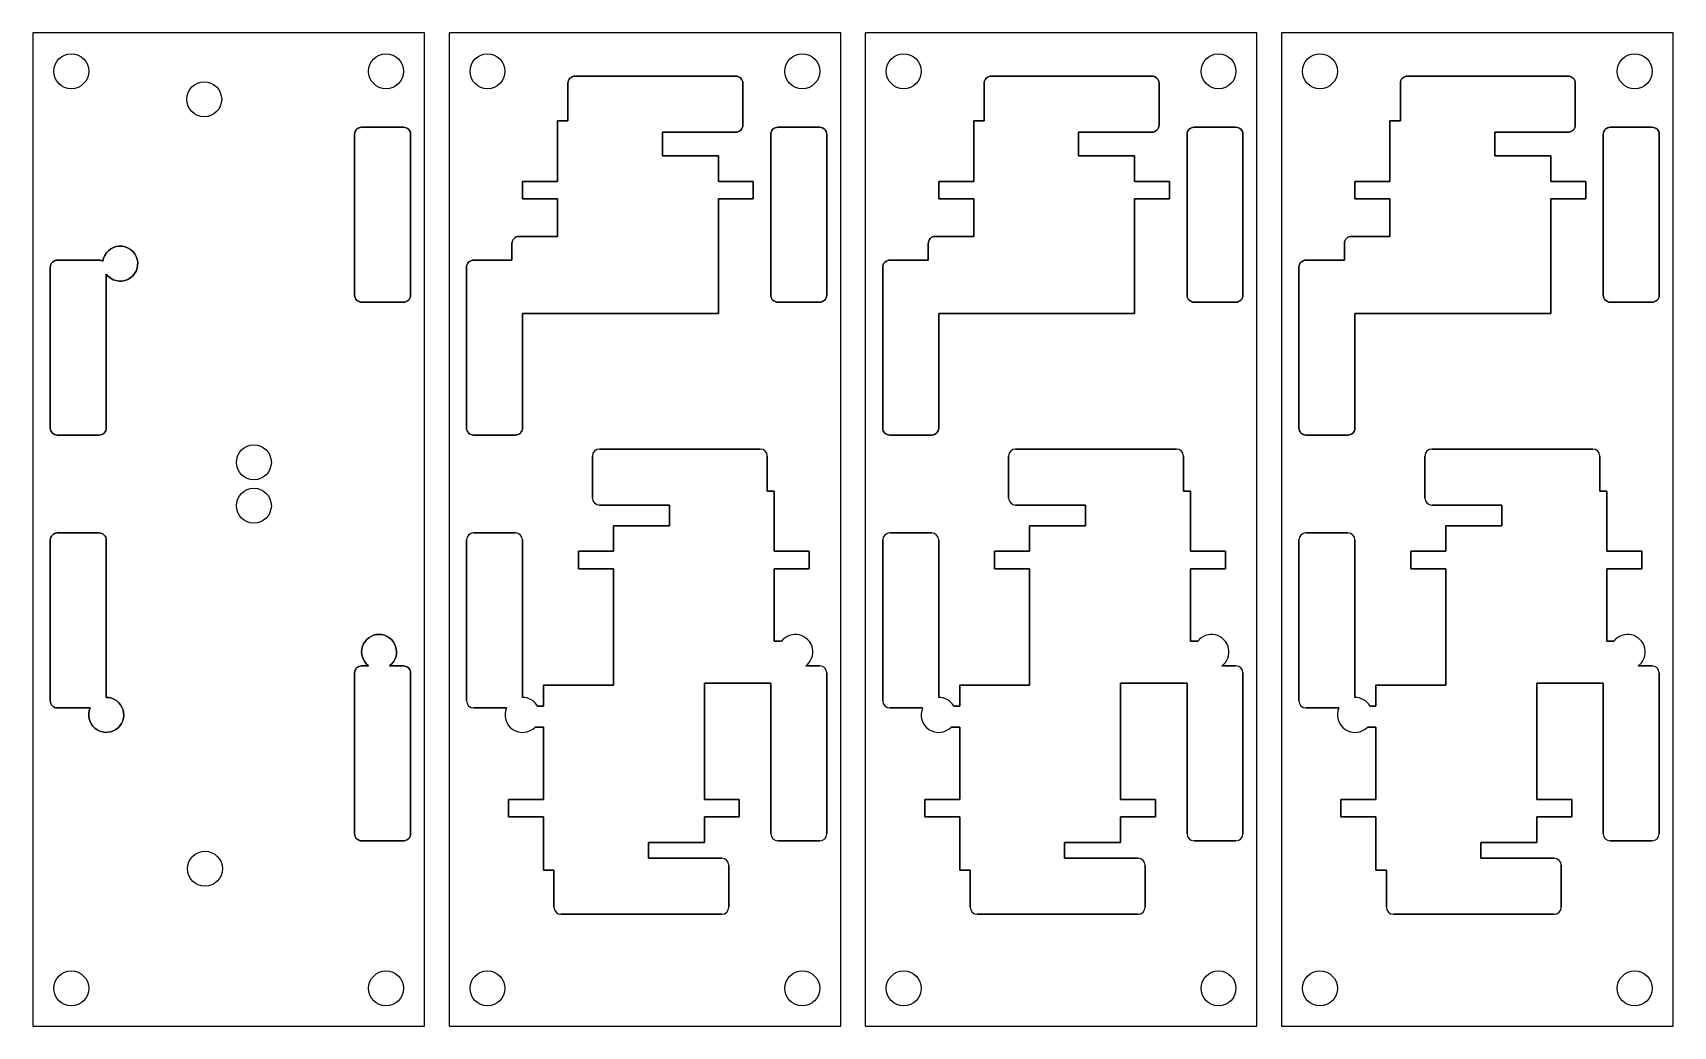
# Model space of a CAD drawing. Extents: x 3 to 416, y 5 to 292.
# Drawn here: x 181.8 to 416.3, y 4.9 to 146.9 of the extents above; entities that cross this region are included whole.
import ezdxf

# ---------------------------------------------------------------- set-up
doc = ezdxf.new("R2010")
doc.units = 0
doc.header["$MEASUREMENT"] = 0
doc.layers.get('0').update_dxf_attribs({"linetype": 'CONTINUOUS'})

msp = doc.modelspace()

# ---------------------------------------------------------------- linework, layer by layer
at = {"color": 12, "linetype": 'CONTINUOUS'}
for p, q in [((285.8, 87.4), (262.8, 87.4)), ((285.8, 87.4), (262.8, 87.4)), ((345.3, 87.4), (322.3, 87.4)), ((345.3, 87.4), (322.3, 87.4)), ((404.8, 87.4), (381.8, 87.4)), ((404.8, 87.4), (381.8, 87.4)), ((261.8, 86.4), (261.8, 80.4)), ((261.8, 86.4), (261.8, 80.4)), ((286.8, 81.4), (286.8, 86.4)), ((286.8, 81.4), (286.8, 86.4)), ((321.3, 86.4), (321.3, 80.4)), ((321.3, 86.4), (321.3, 80.4)), ((346.3, 81.4), (346.3, 86.4)), ((346.3, 81.4), (346.3, 86.4)), ((380.8, 86.4), (380.8, 80.4)), ((380.8, 86.4), (380.8, 80.4)), ((405.8, 81.4), (405.8, 86.4)), ((405.8, 81.4), (405.8, 86.4)), ((287.8, 81.4), (286.8, 81.4)), ((287.8, 81.4), (286.8, 81.4)), ((287.8, 72.7875), (287.8, 81.4)), ((287.8, 72.7875), (287.8, 81.4)), ((347.3, 81.4), (346.3, 81.4)), ((347.3, 81.4), (346.3, 81.4)), ((347.3, 72.7875), (347.3, 81.4)), ((347.3, 72.7875), (347.3, 81.4)), ((406.8, 81.4), (405.8, 81.4)), ((406.8, 81.4), (405.8, 81.4)), ((406.8, 72.7875), (406.8, 81.4)), ((406.8, 72.7875), (406.8, 81.4)), ((262.8, 79.4), (272.8, 79.4)), ((262.8, 79.4), (272.8, 79.4)), ((272.8, 79.4), (272.8, 76.4375)), ((272.8, 79.4), (272.8, 76.4375)), ((322.3, 79.4), (332.3, 79.4)), ((322.3, 79.4), (332.3, 79.4)), ((332.3, 79.4), (332.3, 76.4375)), ((332.3, 79.4), (332.3, 76.4375)), ((381.8, 79.4), (391.8, 79.4)), ((381.8, 79.4), (391.8, 79.4)), ((391.8, 79.4), (391.8, 76.4375)), ((391.8, 79.4), (391.8, 76.4375)), ((250.8, 75.4), (244.8, 75.4)), ((250.8, 75.4), (244.8, 75.4)), ((272.8, 76.4375), (264.8, 76.4375)), ((264.8, 76.4375), (264.8, 72.7875)), ((272.8, 76.4375), (264.8, 76.4375)), ((264.8, 76.4375), (264.8, 72.7875)), ((310.3, 75.4), (304.3, 75.4)), ((310.3, 75.4), (304.3, 75.4)), ((332.3, 76.4375), (324.3, 76.4375)), ((324.3, 76.4375), (324.3, 72.7875)), ((332.3, 76.4375), (324.3, 76.4375)), ((324.3, 76.4375), (324.3, 72.7875)), ((369.8, 75.4), (363.8, 75.4)), ((369.8, 75.4), (363.8, 75.4)), ((391.8, 76.4375), (383.8, 76.4375)), ((383.8, 76.4375), (383.8, 72.7875)), ((391.8, 76.4375), (383.8, 76.4375)), ((383.8, 76.4375), (383.8, 72.7875)), ((243.8, 74.4), (243.8, 51.4)), ((243.8, 74.4), (243.8, 51.4)), ((251.8, 51.9), (251.8, 74.4)), ((251.8, 51.9), (251.8, 74.4)), ((264.8, 72.7875), (259.8, 72.7875)), ((259.8, 72.7875), (259.8, 70.2875)), ((264.8, 72.7875), (259.8, 72.7875)), ((259.8, 72.7875), (259.8, 70.2875)), ((292.8, 72.7875), (287.8, 72.7875)), ((292.8, 72.7875), (287.8, 72.7875)), ((292.8, 70.2875), (292.8, 72.7875)), ((292.8, 70.2875), (292.8, 72.7875)), ((303.3, 74.4), (303.3, 51.4)), ((303.3, 74.4), (303.3, 51.4)), ((311.3, 51.9), (311.3, 74.4)), ((311.3, 51.9), (311.3, 74.4)), ((324.3, 72.7875), (319.3, 72.7875)), ((319.3, 72.7875), (319.3, 70.2875)), ((324.3, 72.7875), (319.3, 72.7875)), ((319.3, 72.7875), (319.3, 70.2875)), ((352.3, 72.7875), (347.3, 72.7875)), ((352.3, 72.7875), (347.3, 72.7875)), ((352.3, 70.2875), (352.3, 72.7875)), ((352.3, 70.2875), (352.3, 72.7875)), ((362.8, 74.4), (362.8, 51.4)), ((362.8, 74.4), (362.8, 51.4)), ((370.8, 51.9), (370.8, 74.4)), ((370.8, 51.9), (370.8, 74.4)), ((383.8, 72.7875), (378.8, 72.7875)), ((378.8, 72.7875), (378.8, 70.2875)), ((383.8, 72.7875), (378.8, 72.7875)), ((378.8, 72.7875), (378.8, 70.2875)), ((411.8, 72.7875), (406.8, 72.7875)), ((411.8, 72.7875), (406.8, 72.7875)), ((411.8, 70.2875), (411.8, 72.7875)), ((411.8, 70.2875), (411.8, 72.7875)), ((259.8, 70.2875), (264.8, 70.2875)), ((259.8, 70.2875), (264.8, 70.2875)), ((264.8, 70.2875), (264.8, 53.6625)), ((264.8, 70.2875), (264.8, 53.6625)), ((287.8, 59.9375), (287.8, 70.2875)), ((287.8, 70.2875), (292.8, 70.2875)), ((287.8, 59.9375), (287.8, 70.2875)), ((287.8, 70.2875), (292.8, 70.2875)), ((319.3, 70.2875), (324.3, 70.2875)), ((319.3, 70.2875), (324.3, 70.2875)), ((324.3, 70.2875), (324.3, 53.6625)), ((324.3, 70.2875), (324.3, 53.6625)), ((347.3, 59.9375), (347.3, 70.2875)), ((347.3, 70.2875), (352.3, 70.2875)), ((347.3, 59.9375), (347.3, 70.2875)), ((347.3, 70.2875), (352.3, 70.2875)), ((378.8, 70.2875), (383.8, 70.2875)), ((378.8, 70.2875), (383.8, 70.2875)), ((383.8, 70.2875), (383.8, 53.6625)), ((383.8, 70.2875), (383.8, 53.6625)), ((406.8, 59.9375), (406.8, 70.2875)), ((406.8, 70.2875), (411.8, 70.2875)), ((406.8, 59.9375), (406.8, 70.2875)), ((406.8, 70.2875), (411.8, 70.2875)), ((288.828682, 59.9375), (287.8, 59.9375)), ((288.828682, 59.9375), (287.8, 59.9375)), ((348.328682, 59.9375), (347.3, 59.9375)), ((348.328682, 59.9375), (347.3, 59.9375)), ((407.828682, 59.9375), (406.8, 59.9375)), ((407.828682, 59.9375), (406.8, 59.9375)), ((294.3, 56.4), (292.3, 56.4)), ((294.3, 56.4), (292.3, 56.4)), ((353.8, 56.4), (351.8, 56.4)), ((353.8, 56.4), (351.8, 56.4)), ((413.3, 56.4), (411.3, 56.4)), ((413.3, 56.4), (411.3, 56.4)), ((277.8, 37.3125), (277.8, 53.9375)), ((277.8, 53.9375), (287.3, 53.9375)), ((277.8, 37.3125), (277.8, 53.9375)), ((277.8, 53.9375), (287.3, 53.9375)), ((287.3, 53.9375), (287.3, 32.4)), ((287.3, 53.9375), (287.3, 32.4)), ((295.3, 32.4), (295.3, 55.4)), ((295.3, 32.4), (295.3, 55.4)), ((337.3, 37.3125), (337.3, 53.9375)), ((337.3, 53.9375), (346.8, 53.9375)), ((337.3, 37.3125), (337.3, 53.9375)), ((337.3, 53.9375), (346.8, 53.9375)), ((346.8, 53.9375), (346.8, 32.4)), ((346.8, 53.9375), (346.8, 32.4)), ((354.8, 32.4), (354.8, 55.4)), ((354.8, 32.4), (354.8, 55.4)), ((396.8, 37.3125), (396.8, 53.9375)), ((396.8, 53.9375), (406.3, 53.9375)), ((396.8, 37.3125), (396.8, 53.9375)), ((396.8, 53.9375), (406.3, 53.9375)), ((406.3, 53.9375), (406.3, 32.4)), ((406.3, 53.9375), (406.3, 32.4)), ((414.3, 32.4), (414.3, 55.4)), ((414.3, 32.4), (414.3, 55.4)), ((264.8, 53.6625), (254.8, 53.6625)), ((254.8, 53.6625), (254.8, 50.6625)), ((264.8, 53.6625), (254.8, 53.6625)), ((254.8, 53.6625), (254.8, 50.6625)), ((324.3, 53.6625), (314.3, 53.6625)), ((314.3, 53.6625), (314.3, 50.6625)), ((324.3, 53.6625), (314.3, 53.6625)), ((314.3, 53.6625), (314.3, 50.6625)), ((383.8, 53.6625), (373.8, 53.6625)), ((373.8, 53.6625), (373.8, 50.6625)), ((383.8, 53.6625), (373.8, 53.6625)), ((373.8, 53.6625), (373.8, 50.6625)), ((244.8, 50.4), (249.508712, 50.4)), ((244.8, 50.4), (249.508712, 50.4)), ((254.8, 50.6625), (253.957798, 50.6625)), ((254.8, 50.6625), (253.957798, 50.6625)), ((304.3, 50.4), (309.008712, 50.4)), ((304.3, 50.4), (309.008712, 50.4)), ((314.3, 50.6625), (313.457798, 50.6625)), ((314.3, 50.6625), (313.457798, 50.6625)), ((363.8, 50.4), (368.508712, 50.4)), ((363.8, 50.4), (368.508712, 50.4)), ((373.8, 50.6625), (372.957798, 50.6625)), ((373.8, 50.6625), (372.957798, 50.6625)), ((253.597524, 47.6625), (254.8, 47.6625)), ((253.597524, 47.6625), (254.8, 47.6625)), ((254.8, 47.6625), (254.8, 37.3125)), ((254.8, 47.6625), (254.8, 37.3125)), ((313.097524, 47.6625), (314.3, 47.6625)), ((313.097524, 47.6625), (314.3, 47.6625)), ((314.3, 47.6625), (314.3, 37.3125)), ((314.3, 47.6625), (314.3, 37.3125)), ((372.597524, 47.6625), (373.8, 47.6625)), ((372.597524, 47.6625), (373.8, 47.6625)), ((373.8, 47.6625), (373.8, 37.3125)), ((373.8, 47.6625), (373.8, 37.3125)), ((254.8, 37.3125), (249.8, 37.3125)), ((249.8, 37.3125), (249.8, 34.8125)), ((254.8, 37.3125), (249.8, 37.3125)), ((249.8, 37.3125), (249.8, 34.8125)), ((282.8, 37.3125), (277.8, 37.3125)), ((282.8, 37.3125), (277.8, 37.3125)), ((282.8, 34.8125), (282.8, 37.3125)), ((282.8, 34.8125), (282.8, 37.3125)), ((314.3, 37.3125), (309.3, 37.3125)), ((309.3, 37.3125), (309.3, 34.8125)), ((314.3, 37.3125), (309.3, 37.3125)), ((309.3, 37.3125), (309.3, 34.8125)), ((342.3, 37.3125), (337.3, 37.3125)), ((342.3, 37.3125), (337.3, 37.3125)), ((342.3, 34.8125), (342.3, 37.3125)), ((342.3, 34.8125), (342.3, 37.3125)), ((373.8, 37.3125), (368.8, 37.3125)), ((368.8, 37.3125), (368.8, 34.8125)), ((373.8, 37.3125), (368.8, 37.3125)), ((368.8, 37.3125), (368.8, 34.8125)), ((401.8, 37.3125), (396.8, 37.3125)), ((401.8, 37.3125), (396.8, 37.3125)), ((401.8, 34.8125), (401.8, 37.3125)), ((401.8, 34.8125), (401.8, 37.3125)), ((249.8, 34.8125), (254.8, 34.8125)), ((249.8, 34.8125), (254.8, 34.8125)), ((254.8, 34.8125), (254.8, 27.2125)), ((254.8, 34.8125), (254.8, 27.2125)), ((277.8, 31.1625), (277.8, 34.8125)), ((277.8, 34.8125), (282.8, 34.8125)), ((277.8, 31.1625), (277.8, 34.8125)), ((277.8, 34.8125), (282.8, 34.8125)), ((309.3, 34.8125), (314.3, 34.8125)), ((309.3, 34.8125), (314.3, 34.8125)), ((314.3, 34.8125), (314.3, 27.2125)), ((314.3, 34.8125), (314.3, 27.2125)), ((337.3, 31.1625), (337.3, 34.8125)), ((337.3, 34.8125), (342.3, 34.8125)), ((337.3, 31.1625), (337.3, 34.8125)), ((337.3, 34.8125), (342.3, 34.8125)), ((368.8, 34.8125), (373.8, 34.8125)), ((368.8, 34.8125), (373.8, 34.8125)), ((373.8, 34.8125), (373.8, 27.2125)), ((373.8, 34.8125), (373.8, 27.2125)), ((396.8, 31.1625), (396.8, 34.8125)), ((396.8, 34.8125), (401.8, 34.8125)), ((396.8, 31.1625), (396.8, 34.8125)), ((396.8, 34.8125), (401.8, 34.8125)), ((269.8, 28.9), (269.8, 31.1625)), ((269.8, 31.1625), (277.8, 31.1625)), ((269.8, 28.9), (269.8, 31.1625)), ((269.8, 31.1625), (277.8, 31.1625)), ((288.3, 31.4), (294.3, 31.4)), ((288.3, 31.4), (294.3, 31.4)), ((329.3, 28.9), (329.3, 31.1625)), ((329.3, 31.1625), (337.3, 31.1625)), ((329.3, 28.9), (329.3, 31.1625)), ((329.3, 31.1625), (337.3, 31.1625)), ((347.8, 31.4), (353.8, 31.4)), ((347.8, 31.4), (353.8, 31.4)), ((388.8, 28.9), (388.8, 31.1625)), ((388.8, 31.1625), (396.8, 31.1625)), ((388.8, 28.9), (388.8, 31.1625)), ((388.8, 31.1625), (396.8, 31.1625)), ((407.3, 31.4), (413.3, 31.4)), ((407.3, 31.4), (413.3, 31.4)), ((280.3, 28.9), (269.8, 28.9)), ((280.3, 28.9), (269.8, 28.9)), ((339.8, 28.9), (329.3, 28.9)), ((339.8, 28.9), (329.3, 28.9)), ((399.3, 28.9), (388.8, 28.9)), ((399.3, 28.9), (388.8, 28.9)), ((254.8, 27.2), (256.3, 27.2125)), ((254.8, 27.2), (256.3, 27.2125)), ((256.3, 27.2125), (256.3, 21.9)), ((256.3, 27.2125), (256.3, 21.9)), ((281.3, 21.9), (281.3, 27.9)), ((281.3, 21.9), (281.3, 27.9)), ((314.3, 27.2), (315.8, 27.2125)), ((314.3, 27.2), (315.8, 27.2125)), ((315.8, 27.2125), (315.8, 21.9)), ((315.8, 27.2125), (315.8, 21.9)), ((340.8, 21.9), (340.8, 27.9)), ((340.8, 21.9), (340.8, 27.9)), ((373.8, 27.2), (375.3, 27.2125)), ((373.8, 27.2), (375.3, 27.2125)), ((375.3, 27.2125), (375.3, 21.9)), ((375.3, 27.2125), (375.3, 21.9)), ((400.3, 21.9), (400.3, 27.9)), ((400.3, 21.9), (400.3, 27.9)), ((257.3, 20.9), (280.3, 20.9)), ((257.3, 20.9), (280.3, 20.9)), ((316.8, 20.9), (339.8, 20.9)), ((316.8, 20.9), (339.8, 20.9)), ((376.3, 20.9), (399.3, 20.9)), ((376.3, 20.9), (399.3, 20.9))]:
    msp.add_line(p, q, dxfattribs=at)
at = {"color": 142, "linetype": 'CONTINUOUS'}
for p, q in [((262.8, 87.4), (285.8, 87.4)), ((322.3, 87.4), (345.3, 87.4)), ((381.8, 87.4), (404.8, 87.4)), ((261.8, 80.4), (261.8, 86.4)), ((286.8, 86.4), (286.8, 81.4)), ((321.3, 80.4), (321.3, 86.4)), ((346.3, 86.4), (346.3, 81.4)), ((380.8, 80.4), (380.8, 86.4)), ((405.8, 86.4), (405.8, 81.4)), ((286.8, 81.4), (287.8, 81.4)), ((287.8, 81.4), (287.8, 72.7875)), ((346.3, 81.4), (347.3, 81.4)), ((347.3, 81.4), (347.3, 72.7875)), ((405.8, 81.4), (406.8, 81.4)), ((406.8, 81.4), (406.8, 72.7875)), ((272.8, 79.4), (262.8, 79.4)), ((272.8, 76.4375), (272.8, 79.4)), ((332.3, 79.4), (322.3, 79.4)), ((332.3, 76.4375), (332.3, 79.4)), ((391.8, 79.4), (381.8, 79.4)), ((391.8, 76.4375), (391.8, 79.4)), ((244.8, 75.4), (250.8, 75.4)), ((264.8, 72.7875), (264.8, 76.4375)), ((264.8, 76.4375), (272.8, 76.4375)), ((304.3, 75.4), (310.3, 75.4)), ((324.3, 72.7875), (324.3, 76.4375)), ((324.3, 76.4375), (332.3, 76.4375)), ((363.8, 75.4), (369.8, 75.4)), ((383.8, 72.7875), (383.8, 76.4375)), ((383.8, 76.4375), (391.8, 76.4375)), ((243.8, 51.4), (243.8, 74.4)), ((251.8, 74.4), (251.8, 51.9)), ((259.8, 70.2875), (259.8, 72.7875)), ((259.8, 72.7875), (264.8, 72.7875)), ((287.8, 72.7875), (292.8, 72.7875)), ((292.8, 72.7875), (292.8, 70.2875)), ((303.3, 51.4), (303.3, 74.4)), ((311.3, 74.4), (311.3, 51.9)), ((319.3, 70.2875), (319.3, 72.7875)), ((319.3, 72.7875), (324.3, 72.7875)), ((347.3, 72.7875), (352.3, 72.7875)), ((352.3, 72.7875), (352.3, 70.2875)), ((362.8, 51.4), (362.8, 74.4)), ((370.8, 74.4), (370.8, 51.9)), ((378.8, 70.2875), (378.8, 72.7875)), ((378.8, 72.7875), (383.8, 72.7875)), ((406.8, 72.7875), (411.8, 72.7875)), ((411.8, 72.7875), (411.8, 70.2875)), ((264.8, 70.2875), (259.8, 70.2875)), ((264.8, 53.6625), (264.8, 70.2875)), ((292.8, 70.2875), (287.8, 70.2875)), ((287.8, 70.2875), (287.8, 59.9375)), ((324.3, 70.2875), (319.3, 70.2875)), ((324.3, 53.6625), (324.3, 70.2875)), ((352.3, 70.2875), (347.3, 70.2875)), ((347.3, 70.2875), (347.3, 59.9375)), ((383.8, 70.2875), (378.8, 70.2875)), ((383.8, 53.6625), (383.8, 70.2875)), ((411.8, 70.2875), (406.8, 70.2875)), ((406.8, 70.2875), (406.8, 59.9375)), ((287.8, 59.9375), (288.828682, 59.9375)), ((347.3, 59.9375), (348.328682, 59.9375)), ((406.8, 59.9375), (407.828682, 59.9375)), ((292.3, 56.4), (294.3, 56.4)), ((351.8, 56.4), (353.8, 56.4)), ((411.3, 56.4), (413.3, 56.4)), ((287.3, 53.9375), (277.8, 53.9375)), ((277.8, 53.9375), (277.8, 37.3125)), ((287.3, 32.4), (287.3, 53.9375)), ((295.3, 55.4), (295.3, 32.4)), ((346.8, 53.9375), (337.3, 53.9375)), ((337.3, 53.9375), (337.3, 37.3125)), ((346.8, 32.4), (346.8, 53.9375)), ((354.8, 55.4), (354.8, 32.4)), ((406.3, 53.9375), (396.8, 53.9375)), ((396.8, 53.9375), (396.8, 37.3125)), ((406.3, 32.4), (406.3, 53.9375)), ((414.3, 55.4), (414.3, 32.4)), ((254.8, 50.6625), (254.8, 53.6625)), ((254.8, 53.6625), (264.8, 53.6625)), ((314.3, 50.6625), (314.3, 53.6625)), ((314.3, 53.6625), (324.3, 53.6625)), ((373.8, 50.6625), (373.8, 53.6625)), ((373.8, 53.6625), (383.8, 53.6625)), ((249.508712, 50.4), (244.8, 50.4)), ((253.957798, 50.6625), (254.8, 50.6625)), ((309.008712, 50.4), (304.3, 50.4)), ((313.457798, 50.6625), (314.3, 50.6625)), ((368.508712, 50.4), (363.8, 50.4)), ((372.957798, 50.6625), (373.8, 50.6625)), ((254.8, 47.6625), (253.597524, 47.6625)), ((254.8, 37.3125), (254.8, 47.6625)), ((314.3, 47.6625), (313.097524, 47.6625)), ((314.3, 37.3125), (314.3, 47.6625)), ((373.8, 47.6625), (372.597524, 47.6625)), ((373.8, 37.3125), (373.8, 47.6625)), ((249.8, 34.8125), (249.8, 37.3125)), ((249.8, 37.3125), (254.8, 37.3125)), ((277.8, 37.3125), (282.8, 37.3125)), ((282.8, 37.3125), (282.8, 34.8125)), ((309.3, 34.8125), (309.3, 37.3125)), ((309.3, 37.3125), (314.3, 37.3125)), ((337.3, 37.3125), (342.3, 37.3125)), ((342.3, 37.3125), (342.3, 34.8125)), ((368.8, 34.8125), (368.8, 37.3125)), ((368.8, 37.3125), (373.8, 37.3125)), ((396.8, 37.3125), (401.8, 37.3125)), ((401.8, 37.3125), (401.8, 34.8125)), ((254.8, 34.8125), (249.8, 34.8125)), ((254.8, 27.2125), (254.8, 34.8125)), ((282.8, 34.8125), (277.8, 34.8125)), ((277.8, 34.8125), (277.8, 31.1625)), ((314.3, 34.8125), (309.3, 34.8125)), ((314.3, 27.2125), (314.3, 34.8125)), ((342.3, 34.8125), (337.3, 34.8125)), ((337.3, 34.8125), (337.3, 31.1625)), ((373.8, 34.8125), (368.8, 34.8125)), ((373.8, 27.2125), (373.8, 34.8125)), ((401.8, 34.8125), (396.8, 34.8125)), ((396.8, 34.8125), (396.8, 31.1625)), ((277.8, 31.1625), (269.8, 31.1625)), ((269.8, 31.1625), (269.8, 28.9)), ((294.3, 31.4), (288.3, 31.4)), ((337.3, 31.1625), (329.3, 31.1625)), ((329.3, 31.1625), (329.3, 28.9)), ((353.8, 31.4), (347.8, 31.4)), ((396.8, 31.1625), (388.8, 31.1625)), ((388.8, 31.1625), (388.8, 28.9)), ((413.3, 31.4), (407.3, 31.4)), ((269.8, 28.9), (280.3, 28.9)), ((329.3, 28.9), (339.8, 28.9)), ((388.8, 28.9), (399.3, 28.9)), ((256.3, 27.2125), (254.8, 27.2)), ((256.3, 21.9), (256.3, 27.2125)), ((281.3, 27.9), (281.3, 21.9)), ((315.8, 27.2125), (314.3, 27.2)), ((315.8, 21.9), (315.8, 27.2125)), ((340.8, 27.9), (340.8, 21.9)), ((375.3, 27.2125), (373.8, 27.2)), ((375.3, 21.9), (375.3, 27.2125)), ((400.3, 27.9), (400.3, 21.9)), ((280.3, 20.9), (257.3, 20.9)), ((339.8, 20.9), (316.8, 20.9)), ((399.3, 20.9), (376.3, 20.9))]:
    msp.add_line(p, q, dxfattribs=at)
for points in [[(181.8, 4.9), (237.8, 4.9), (237.8, 146.9), (181.8, 146.9)], [(241.3, 4.9), (297.3, 4.9), (297.3, 146.9), (241.3, 146.9)], [(300.8, 4.9), (356.8, 4.9), (356.8, 146.9), (300.8, 146.9)], [(360.3, 4.9), (416.3, 4.9), (416.3, 146.9), (360.3, 146.9)]]:
    msp.add_lwpolyline(points, close=True, dxfattribs=at)
at = {"color": 12, "linetype": 'CONTINUOUS'}
for points in [[(258.3, 134.3), (256.8, 134.3), (256.8, 125.65), (251.8, 125.65), (251.8, 123.15), (256.8, 123.15), (256.8, 117.8), (251.3, 117.8, 0.414214), (250.3, 116.8), (250.3, 114.4), (244.8, 114.4, 0.414214), (243.8, 113.4), (243.8, 90.4, 0.414214), (244.8, 89.4), (250.8, 89.4, 0.414214), (251.8, 90.4), (251.8, 106.8), (279.8, 106.8), (279.8, 123.15), (284.8, 123.15), (284.8, 125.65), (279.8, 125.65), (279.8, 129.3), (271.8, 129.3), (271.8, 132.7), (282.3, 132.7, 0.414214), (283.3, 133.7), (283.3, 139.7, 0.414214), (282.3, 140.7), (259.3, 140.7, 0.414214), (258.3, 139.7)], [(258.3, 134.3), (256.8, 134.3), (256.8, 125.65), (251.8, 125.65), (251.8, 123.15), (256.8, 123.15), (256.8, 117.8), (251.3, 117.8, 0.414214), (250.3, 116.8), (250.3, 114.4), (244.8, 114.4, 0.414214), (243.8, 113.4), (243.8, 90.4, 0.414214), (244.8, 89.4), (250.8, 89.4, 0.414214), (251.8, 90.4), (251.8, 106.8), (279.8, 106.8), (279.8, 123.15), (284.8, 123.15), (284.8, 125.65), (279.8, 125.65), (279.8, 129.3), (271.8, 129.3), (271.8, 132.7), (282.3, 132.7, 0.414214), (283.3, 133.7), (283.3, 139.7, 0.414214), (282.3, 140.7), (259.3, 140.7, 0.414214), (258.3, 139.7)], [(317.8, 134.3), (316.3, 134.3), (316.3, 125.65), (311.3, 125.65), (311.3, 123.15), (316.3, 123.15), (316.3, 117.8), (310.8, 117.8, 0.414214), (309.8, 116.8), (309.8, 114.4), (304.3, 114.4, 0.414214), (303.3, 113.4), (303.3, 90.4, 0.414214), (304.3, 89.4), (310.3, 89.4, 0.414214), (311.3, 90.4), (311.3, 106.8), (339.3, 106.8), (339.3, 123.15), (344.3, 123.15), (344.3, 125.65), (339.3, 125.65), (339.3, 129.3), (331.3, 129.3), (331.3, 132.7), (341.8, 132.7, 0.414214), (342.8, 133.7), (342.8, 139.7, 0.414214), (341.8, 140.7), (318.8, 140.7, 0.414214), (317.8, 139.7)], [(317.8, 134.3), (316.3, 134.3), (316.3, 125.65), (311.3, 125.65), (311.3, 123.15), (316.3, 123.15), (316.3, 117.8), (310.8, 117.8, 0.414214), (309.8, 116.8), (309.8, 114.4), (304.3, 114.4, 0.414214), (303.3, 113.4), (303.3, 90.4, 0.414214), (304.3, 89.4), (310.3, 89.4, 0.414214), (311.3, 90.4), (311.3, 106.8), (339.3, 106.8), (339.3, 123.15), (344.3, 123.15), (344.3, 125.65), (339.3, 125.65), (339.3, 129.3), (331.3, 129.3), (331.3, 132.7), (341.8, 132.7, 0.414214), (342.8, 133.7), (342.8, 139.7, 0.414214), (341.8, 140.7), (318.8, 140.7, 0.414214), (317.8, 139.7)], [(377.3, 134.3), (375.8, 134.3), (375.8, 125.65), (370.8, 125.65), (370.8, 123.15), (375.8, 123.15), (375.8, 117.8), (370.3, 117.8, 0.414214), (369.3, 116.8), (369.3, 114.4), (363.8, 114.4, 0.414214), (362.8, 113.4), (362.8, 90.4, 0.414214), (363.8, 89.4), (369.8, 89.4, 0.414214), (370.8, 90.4), (370.8, 106.8), (398.8, 106.8), (398.8, 123.15), (403.8, 123.15), (403.8, 125.65), (398.8, 125.65), (398.8, 129.3), (390.8, 129.3), (390.8, 132.7), (401.3, 132.7, 0.414214), (402.3, 133.7), (402.3, 139.7, 0.414214), (401.3, 140.7), (378.3, 140.7, 0.414214), (377.3, 139.7)], [(377.3, 134.3), (375.8, 134.3), (375.8, 125.65), (370.8, 125.65), (370.8, 123.15), (375.8, 123.15), (375.8, 117.8), (370.3, 117.8, 0.414214), (369.3, 116.8), (369.3, 114.4), (363.8, 114.4, 0.414214), (362.8, 113.4), (362.8, 90.4, 0.414214), (363.8, 89.4), (369.8, 89.4, 0.414214), (370.8, 90.4), (370.8, 106.8), (398.8, 106.8), (398.8, 123.15), (403.8, 123.15), (403.8, 125.65), (398.8, 125.65), (398.8, 129.3), (390.8, 129.3), (390.8, 132.7), (401.3, 132.7, 0.414214), (402.3, 133.7), (402.3, 139.7, 0.414214), (401.3, 140.7), (378.3, 140.7, 0.414214), (377.3, 139.7)], [(235.8, 109.4), (235.8, 132.4, 0.414214), (234.8, 133.4), (228.8, 133.4, 0.414214), (227.8, 132.4), (227.8, 109.4, 0.414214), (228.8, 108.4), (234.8, 108.4, 0.414214)], [(288.3, 108.4), (294.3, 108.4, 0.414214), (295.3, 109.4), (295.3, 132.4, 0.414214), (294.3, 133.4), (288.3, 133.4, 0.414214), (287.3, 132.4), (287.3, 109.4, 0.414214)], [(288.3, 108.4), (294.3, 108.4, 0.414214), (295.3, 109.4), (295.3, 132.4, 0.414214), (294.3, 133.4), (288.3, 133.4, 0.414214), (287.3, 132.4), (287.3, 109.4, 0.414214)], [(347.8, 108.4), (353.8, 108.4, 0.414214), (354.8, 109.4), (354.8, 132.4, 0.414214), (353.8, 133.4), (347.8, 133.4, 0.414214), (346.8, 132.4), (346.8, 109.4, 0.414214)], [(347.8, 108.4), (353.8, 108.4, 0.414214), (354.8, 109.4), (354.8, 132.4, 0.414214), (353.8, 133.4), (347.8, 133.4, 0.414214), (346.8, 132.4), (346.8, 109.4, 0.414214)], [(407.3, 108.4), (413.3, 108.4, 0.414214), (414.3, 109.4), (414.3, 132.4, 0.414214), (413.3, 133.4), (407.3, 133.4, 0.414214), (406.3, 132.4), (406.3, 109.4, 0.414214)], [(407.3, 108.4), (413.3, 108.4, 0.414214), (414.3, 109.4), (414.3, 132.4, 0.414214), (413.3, 133.4), (407.3, 133.4, 0.414214), (406.3, 132.4), (406.3, 109.4, 0.414214)], [(192.3, 112.4, 5.033517), (191.824795, 114.251228, 0.139004), (191.3, 114.4), (185.3, 114.4, 0.414214), (184.3, 113.4), (184.3, 90.4, 0.414214), (185.3, 89.4), (191.3, 89.4, 0.414214), (192.3, 90.4)], [(190.008712, 50.4, 3.353267), (192.3, 51.9), (192.3, 74.4, 0.414214), (191.3, 75.4), (185.3, 75.4, 0.414214), (184.3, 74.4), (184.3, 51.4, 0.414214), (185.3, 50.4)], [(235.8, 32.4), (235.8, 55.4, 0.414214), (234.8, 56.4), (232.8, 56.4, 3), (229.8, 56.4), (228.8, 56.4, 0.414214), (227.8, 55.4), (227.8, 32.4, 0.414214), (228.8, 31.4), (234.8, 31.4, 0.414214)]]:
    msp.add_lwpolyline(points, format="xyb", close=True, dxfattribs=at)
at = {"color": 142, "linetype": 'CONTINUOUS'}
for points in [[(258.3, 134.3), (258.3, 139.7, -0.414214), (259.3, 140.7), (282.3, 140.7, -0.414214), (283.3, 139.7), (283.3, 133.7, -0.414214), (282.3, 132.7), (271.8, 132.7), (271.8, 129.3), (279.8, 129.3), (279.8, 125.65), (284.8, 125.65), (284.8, 123.15), (279.8, 123.15), (279.8, 106.8), (251.8, 106.8), (251.8, 90.4, -0.414214), (250.8, 89.4), (244.8, 89.4, -0.414214), (243.8, 90.4), (243.8, 113.4, -0.414214), (244.8, 114.4), (250.3, 114.4), (250.3, 116.8, -0.414214), (251.3, 117.8), (256.8, 117.8), (256.8, 123.15), (251.8, 123.15), (251.8, 125.65), (256.8, 125.65), (256.8, 134.3)], [(317.8, 134.3), (317.8, 139.7, -0.414214), (318.8, 140.7), (341.8, 140.7, -0.414214), (342.8, 139.7), (342.8, 133.7, -0.414214), (341.8, 132.7), (331.3, 132.7), (331.3, 129.3), (339.3, 129.3), (339.3, 125.65), (344.3, 125.65), (344.3, 123.15), (339.3, 123.15), (339.3, 106.8), (311.3, 106.8), (311.3, 90.4, -0.414214), (310.3, 89.4), (304.3, 89.4, -0.414214), (303.3, 90.4), (303.3, 113.4, -0.414214), (304.3, 114.4), (309.8, 114.4), (309.8, 116.8, -0.414214), (310.8, 117.8), (316.3, 117.8), (316.3, 123.15), (311.3, 123.15), (311.3, 125.65), (316.3, 125.65), (316.3, 134.3)], [(377.3, 134.3), (377.3, 139.7, -0.414214), (378.3, 140.7), (401.3, 140.7, -0.414214), (402.3, 139.7), (402.3, 133.7, -0.414214), (401.3, 132.7), (390.8, 132.7), (390.8, 129.3), (398.8, 129.3), (398.8, 125.65), (403.8, 125.65), (403.8, 123.15), (398.8, 123.15), (398.8, 106.8), (370.8, 106.8), (370.8, 90.4, -0.414214), (369.8, 89.4), (363.8, 89.4, -0.414214), (362.8, 90.4), (362.8, 113.4, -0.414214), (363.8, 114.4), (369.3, 114.4), (369.3, 116.8, -0.414214), (370.3, 117.8), (375.8, 117.8), (375.8, 123.15), (370.8, 123.15), (370.8, 125.65), (375.8, 125.65), (375.8, 134.3)], [(235.8, 109.4, -0.414214), (234.8, 108.4), (228.8, 108.4, -0.414214), (227.8, 109.4), (227.8, 132.4, -0.414214), (228.8, 133.4), (234.8, 133.4, -0.414214), (235.8, 132.4)], [(288.3, 108.4, -0.414214), (287.3, 109.4), (287.3, 132.4, -0.414214), (288.3, 133.4), (294.3, 133.4, -0.414214), (295.3, 132.4), (295.3, 109.4, -0.414214), (294.3, 108.4)], [(347.8, 108.4, -0.414214), (346.8, 109.4), (346.8, 132.4, -0.414214), (347.8, 133.4), (353.8, 133.4, -0.414214), (354.8, 132.4), (354.8, 109.4, -0.414214), (353.8, 108.4)], [(407.3, 108.4, -0.414214), (406.3, 109.4), (406.3, 132.4, -0.414214), (407.3, 133.4), (413.3, 133.4, -0.414214), (414.3, 132.4), (414.3, 109.4, -0.414214), (413.3, 108.4)], [(192.3, 112.4), (192.3, 90.4, -0.414214), (191.3, 89.4), (185.3, 89.4, -0.414214), (184.3, 90.4), (184.3, 113.4, -0.414214), (185.3, 114.4), (191.3, 114.4, -0.139004), (191.824795, 114.251228, -5.033517)], [(190.008712, 50.4), (185.3, 50.4, -0.414214), (184.3, 51.4), (184.3, 74.4, -0.414214), (185.3, 75.4), (191.3, 75.4, -0.414214), (192.3, 74.4), (192.3, 51.9, -3.353267)], [(235.8, 32.4, -0.414214), (234.8, 31.4), (228.8, 31.4, -0.414214), (227.8, 32.4), (227.8, 55.4, -0.414214), (228.8, 56.4), (229.8, 56.4, -3), (232.8, 56.4), (234.8, 56.4, -0.414214), (235.8, 55.4)]]:
    msp.add_lwpolyline(points, format="xyb", close=True, dxfattribs=at)
for centre in [(187.3, 141.4), (232.3, 141.4), (246.8, 141.4), (291.8, 141.4), (306.3, 141.4), (351.3, 141.4), (365.8, 141.4), (410.8, 141.4), (206.3, 137.4), (213.4, 85.5), (213.4, 79.3), (206.4, 27.4), (187.3, 10.3), (232.3, 10.3), (246.8, 10.3), (291.8, 10.3), (306.3, 10.3), (351.3, 10.3), (365.8, 10.3), (410.8, 10.3)]:
    msp.add_circle(centre, 2.5, dxfattribs=at)
at = {"color": 12, "linetype": 'CONTINUOUS'}
for centre in [(187.3, 141.4), (232.3, 141.4), (246.8, 141.4), (246.8, 141.4), (291.8, 141.4), (291.8, 141.4), (306.3, 141.4), (306.3, 141.4), (351.3, 141.4), (351.3, 141.4), (365.8, 141.4), (365.8, 141.4), (410.8, 141.4), (410.8, 141.4), (206.3, 137.4), (213.4, 85.5), (213.4, 79.3), (206.4, 27.4), (187.3, 10.3), (232.3, 10.3), (246.8, 10.3), (246.8, 10.3), (291.8, 10.3), (291.8, 10.3), (306.3, 10.3), (306.3, 10.3), (351.3, 10.3), (351.3, 10.3), (365.8, 10.3), (365.8, 10.3), (410.8, 10.3), (410.8, 10.3)]:
    msp.add_circle(centre, 2.5, dxfattribs=at)
for centre, radius, start, end in [((262.8, 86.4), 1, 90, 180), ((262.8, 86.4), 1, 90, 180), ((285.8, 86.4), 1, 0, 90), ((285.8, 86.4), 1, 0, 90), ((322.3, 86.4), 1, 90, 180), ((322.3, 86.4), 1, 90, 180), ((345.3, 86.4), 1, 0, 90), ((345.3, 86.4), 1, 0, 90), ((381.8, 86.4), 1, 90, 180), ((381.8, 86.4), 1, 90, 180), ((404.8, 86.4), 1, 0, 90), ((404.8, 86.4), 1, 0, 90), ((262.8, 80.4), 1, 180, 270), ((262.8, 80.4), 1, 180, 270), ((322.3, 80.4), 1, 180, 270), ((322.3, 80.4), 1, 180, 270), ((381.8, 80.4), 1, 180, 270), ((381.8, 80.4), 1, 180, 270), ((244.8, 74.4), 1, 90, 180), ((244.8, 74.4), 1, 90, 180), ((250.8, 74.4), 1, 0, 90), ((250.8, 74.4), 1, 0, 90), ((304.3, 74.4), 1, 90, 180), ((304.3, 74.4), 1, 90, 180), ((310.3, 74.4), 1, 0, 90), ((310.3, 74.4), 1, 0, 90), ((363.8, 74.4), 1, 90, 180), ((363.8, 74.4), 1, 90, 180), ((369.8, 74.4), 1, 0, 90), ((369.8, 74.4), 1, 0, 90), ((290.8, 58.4), 2.5, 306.869898, 142.04808), ((290.8, 58.4), 2.5, 306.869898, 142.04808), ((350.3, 58.4), 2.5, 306.869898, 142.04808), ((350.3, 58.4), 2.5, 306.869898, 142.04808), ((409.8, 58.4), 2.5, 306.869898, 142.04808), ((409.8, 58.4), 2.5, 306.869898, 142.04808), ((294.3, 55.4), 1, 0, 90), ((294.3, 55.4), 1, 0, 90), ((353.8, 55.4), 1, 0, 90), ((353.8, 55.4), 1, 0, 90), ((413.3, 55.4), 1, 0, 90), ((413.3, 55.4), 1, 0, 90), ((251.8, 49.4), 2.5, 30.331352, 90), ((251.8, 49.4), 2.5, 30.331352, 90), ((311.3, 49.4), 2.5, 30.331352, 90), ((311.3, 49.4), 2.5, 30.331352, 90), ((370.8, 49.4), 2.5, 30.331352, 90), ((370.8, 49.4), 2.5, 30.331352, 90), ((244.8, 51.4), 1, 180, 270), ((244.8, 51.4), 1, 180, 270), ((251.8, 49.4), 2.5, 156.421822, 315.972783), ((251.8, 49.4), 2.5, 156.421822, 315.972783), ((304.3, 51.4), 1, 180, 270), ((304.3, 51.4), 1, 180, 270), ((311.3, 49.4), 2.5, 156.421822, 315.972783), ((311.3, 49.4), 2.5, 156.421822, 315.972783), ((363.8, 51.4), 1, 180, 270), ((363.8, 51.4), 1, 180, 270), ((370.8, 49.4), 2.5, 156.421822, 315.972783), ((370.8, 49.4), 2.5, 156.421822, 315.972783), ((288.3, 32.4), 1, 180, 270), ((288.3, 32.4), 1, 180, 270), ((294.3, 32.4), 1, 270, 0), ((294.3, 32.4), 1, 270, 0), ((347.8, 32.4), 1, 180, 270), ((347.8, 32.4), 1, 180, 270), ((353.8, 32.4), 1, 270, 0), ((353.8, 32.4), 1, 270, 0), ((407.3, 32.4), 1, 180, 270), ((407.3, 32.4), 1, 180, 270), ((413.3, 32.4), 1, 270, 0), ((413.3, 32.4), 1, 270, 0), ((280.3, 27.9), 1, 0, 90), ((280.3, 27.9), 1, 0, 90), ((339.8, 27.9), 1, 0, 90), ((339.8, 27.9), 1, 0, 90), ((399.3, 27.9), 1, 0, 90), ((399.3, 27.9), 1, 0, 90), ((257.3, 21.9), 1, 180, 270), ((257.3, 21.9), 1, 180, 270), ((280.3, 21.9), 1, 270, 0), ((280.3, 21.9), 1, 270, 0), ((316.8, 21.9), 1, 180, 270), ((316.8, 21.9), 1, 180, 270), ((339.8, 21.9), 1, 270, 0), ((339.8, 21.9), 1, 270, 0), ((376.3, 21.9), 1, 180, 270), ((376.3, 21.9), 1, 180, 270), ((399.3, 21.9), 1, 270, 0), ((399.3, 21.9), 1, 270, 0)]:
    msp.add_arc(centre, radius, start, end, dxfattribs=at)
at = {"color": 142, "linetype": 'CONTINUOUS'}
for centre, radius, start, end in [((262.8, 86.4), 1, 90, 180), ((285.8, 86.4), 1, 0, 90), ((322.3, 86.4), 1, 90, 180), ((345.3, 86.4), 1, 0, 90), ((381.8, 86.4), 1, 90, 180), ((404.8, 86.4), 1, 0, 90), ((262.8, 80.4), 1, 180, 270), ((322.3, 80.4), 1, 180, 270), ((381.8, 80.4), 1, 180, 270), ((244.8, 74.4), 1, 90, 180), ((250.8, 74.4), 1, 0, 90), ((304.3, 74.4), 1, 90, 180), ((310.3, 74.4), 1, 0, 90), ((363.8, 74.4), 1, 90, 180), ((369.8, 74.4), 1, 0, 90), ((290.8, 58.4), 2.5, 306.869898, 142.04808), ((350.3, 58.4), 2.5, 306.869898, 142.04808), ((409.8, 58.4), 2.5, 306.869898, 142.04808), ((294.3, 55.4), 1, 0, 90), ((353.8, 55.4), 1, 0, 90), ((413.3, 55.4), 1, 0, 90), ((251.8, 49.4), 2.5, 30.331352, 90), ((311.3, 49.4), 2.5, 30.331352, 90), ((370.8, 49.4), 2.5, 30.331352, 90), ((244.8, 51.4), 1, 180, 270), ((251.8, 49.4), 2.5, 156.421822, 315.972783), ((304.3, 51.4), 1, 180, 270), ((311.3, 49.4), 2.5, 156.421822, 315.972783), ((363.8, 51.4), 1, 180, 270), ((370.8, 49.4), 2.5, 156.421822, 315.972783), ((288.3, 32.4), 1, 180, 270), ((294.3, 32.4), 1, 270, 0), ((347.8, 32.4), 1, 180, 270), ((353.8, 32.4), 1, 270, 0), ((407.3, 32.4), 1, 180, 270), ((413.3, 32.4), 1, 270, 0), ((280.3, 27.9), 1, 0, 90), ((339.8, 27.9), 1, 0, 90), ((399.3, 27.9), 1, 0, 90), ((257.3, 21.9), 1, 180, 270), ((280.3, 21.9), 1, 270, 0), ((316.8, 21.9), 1, 180, 270), ((339.8, 21.9), 1, 270, 0), ((376.3, 21.9), 1, 180, 270), ((399.3, 21.9), 1, 270, 0)]:
    msp.add_arc(centre, radius, start, end, dxfattribs=at)

doc.saveas('drawing.dxf')
